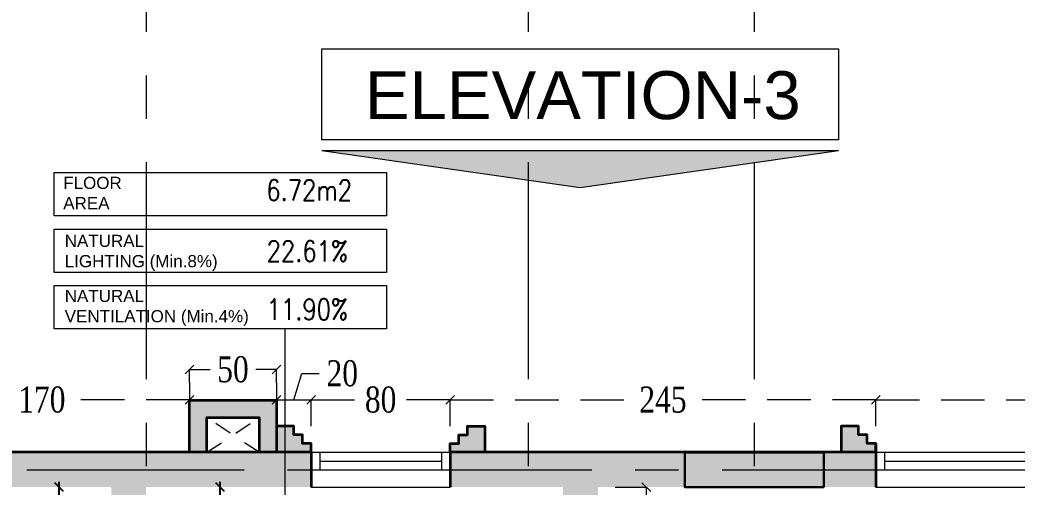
# Model space of a CAD drawing. Header units: inches. Extents: x -114 to 635, y -137 to 57.
# Drawn here: x 92.82 to 98.56, y 30.98 to 33.67 of the extents above; entities that cross this region are included whole.
import ezdxf
from ezdxf.enums import TextEntityAlignment as Align

# ---------------------------------------------------------------- set-up
doc = ezdxf.new("R2010")
doc.units = ezdxf.units.IN
doc.header["$MEASUREMENT"] = 0
doc.header["$PDMODE"] = 98
for name, pattern in [('( Hidden )', [0.375, 0.25, -0.125]), ('CENTER', [2, 1.25, -0.25, 0.25, -0.25]), ('CENTERX2', [4, 2.5, -0.5, 0.5, -0.5]), ('DASHED2', [0.375, 0.25, -0.125]), ('HIDDEN', [0.375, 0.25, -0.125])]:
    doc.linetypes.add(name, pattern=pattern)
doc.layers.get('0').update_dxf_attribs({"lineweight": 5})
doc.layers.get('Defpoints').update_dxf_attribs({"lineweight": 5})
for name, color, linetype, lineweight in [('A-ELEVATION TAG', 230, 'Continuous', 5), ('ARCHES', 1, 'HIDDEN', 5), ('COLUMNS HATCH', 1, 'Continuous', 5), ('DETAILS DIMENSION', 15, 'Continuous', 5), ('E-AX', 9, '( Hidden )', 0), ('HATCH', 15, 'Continuous', 0), ('PROPOSED COLUMNS', 6, 'Continuous', 30), ('ROOM INFORMATION', 7, 'Continuous', 5), ('ROOMS DIMENSION', 3, 'Continuous', 5), ('TEXT ROOM INFORMATION', 1, 'Continuous', 5), ('WALL PROPOSED', 7, 'Continuous', 30), ('WINDOWS', 5, 'Continuous', 5)]:
    doc.layers.add(name, color=color, linetype=linetype, lineweight=lineweight)
doc.layers.add('AXIES', color=7, linetype='CENTER', lineweight=0, true_color=0x949596)
doc.styles.add('Arial', font='arial.ttf')
doc.styles.add('ROMANS-TITLE', font='ROMANS.shx', dxfattribs={"width": 0.8})
doc.styles.add('ST', font='times.ttf', dxfattribs={"width": 0.8})
doc.styles.get("Standard").update_dxf_attribs({"font": 'arial.ttf'})
doc.styles.add('style4', font='times.ttf', dxfattribs={"width": 0.8})
doc.dimstyles.new('DIM100-2', dxfattribs={"dimtxt": 0.2, "dimasz": 0.05, "dimexe": 0.1, "dimexo": 0.1, "dimgap": 0.09, "dimtad": 1, "dimdec": 0, "dimlfac": 100, "dimzin": 0, "dimdsep": 46, "dimtxsty": 'style4', "dimblk1": 'OBLIQUE', "dimblk2": 'OBLIQUE', "dimsah": 1, "dimcen": 0.09, "dimdle": 0.03, "dimse1": 1, "dimse2": 1, "dimclrd": 256, "dimclrt": 256, "dimadec": 0, "dimazin": 0, "dimtfac": 1, "dimtdec": 0, "dimtix": 1, "dimtmove": 2, "dimatfit": 3, "dimldrblk": 'OBLIQUE', "dimfxl": 1, "dimtolj": 1, "dimtzin": 0, "dimarcsym": 0})
doc.dimstyles.new('RASH PLAN', dxfattribs={"dimtxt": 0.15, "dimasz": 0.05, "dimexe": 0, "dimexo": 0.1, "dimgap": 0.05, "dimtad": 0, "dimdec": 0, "dimlfac": 100, "dimzin": 0, "dimdsep": 46, "dimtxsty": 'ST', "dimblk": 'OBLIQUE', "dimcen": 0.09, "dimclrd": 200, "dimclre": 6, "dimclrt": 1, "dimadec": 0, "dimazin": 0, "dimtfac": 1, "dimtdec": 0, "dimtmove": 1, "dimatfit": 3, "dimldrblk": 'OBLIQUE', "dimfxl": 0, "dimtolj": 1, "dimtzin": 0, "dimlwd": -1, "dimlwe": -1, "dimarcsym": 0})

# ---------------------------------------------------------------- blocks, each defined once
blk = doc.blocks.new('_Oblique')
at = {"color": 0, "lineweight": -2}
blk.add_line((-0.5, -0.5), (0.5, 0.5), dxfattribs=at)
blk = doc.blocks.new('*D351')
at = {"layer": 'Defpoints', "color": 0, "transparency": 16777216}
for p in [(93.8006, 31.4834), (93.8006, 31.4834), (92.1006, 31.2305)]:
    blk.add_point(p, dxfattribs=at)
at = {"layer": 'DETAILS DIMENSION', "color": 6, "transparency": 16777216}
for p, q in [((93.8006, 31.5834), (93.8006, 31.4834)), ((92.1006, 31.3305), (92.1006, 31.4834))]:
    blk.add_line(p, q, dxfattribs=at)
at = {"layer": 'DETAILS DIMENSION', "color": 200, "linetype": 'DASHED2', "transparency": 16777216}
for p, q in [((92.1006, 31.4834), (92.7813, 31.4834)), ((93.8006, 31.4834), (93.12, 31.4834))]:
    blk.add_line(p, q, dxfattribs=at)
at = {"layer": 'DETAILS DIMENSION', "color": 200, "transparency": 16777216, "xscale": 0.05, "yscale": 0.05, "zscale": 0.05, "rotation": 180}
blk.add_blockref('_Oblique', (92.1006, 31.4834), dxfattribs=at)
at = {"layer": 'DETAILS DIMENSION', "color": 200, "transparency": 16777216, "xscale": 0.05, "yscale": 0.05, "zscale": 0.05}
blk.add_blockref('_Oblique', (93.8006, 31.4834), dxfattribs=at)
at = {"layer": 'DETAILS DIMENSION', "color": 1, "transparency": 16777216, "insert": (92.9506, 31.4834), "char_height": 0.15, "attachment_point": 5, "style": 'ST'}
blk.add_mtext('\\A1;170', dxfattribs=at)
blk = doc.blocks.new('*D352')
at = {"layer": 'Defpoints', "color": 0, "transparency": 16777216}
for p in [(94.3006, 31.6579), (93.8006, 31.4834), (94.3006, 31.4805)]:
    blk.add_point(p, dxfattribs=at)
at = {"layer": 'DETAILS DIMENSION', "color": 6, "transparency": 16777216}
for p, q in [((93.8006, 31.5834), (93.8006, 31.6579)), ((94.3006, 31.5805), (94.3006, 31.6579))]:
    blk.add_line(p, q, dxfattribs=at)
at = {"layer": 'DETAILS DIMENSION', "color": 200, "linetype": 'DASHED2', "transparency": 16777216}
for p, q in [((93.8006, 31.6579), (93.9195, 31.6579)), ((94.3006, 31.6579), (94.1818, 31.6579))]:
    blk.add_line(p, q, dxfattribs=at)
at = {"layer": 'DETAILS DIMENSION', "color": 200, "transparency": 16777216, "xscale": 0.05, "yscale": 0.05, "zscale": 0.05, "rotation": 180}
blk.add_blockref('_Oblique', (93.8006, 31.6579), dxfattribs=at)
at = {"layer": 'DETAILS DIMENSION', "color": 200, "transparency": 16777216, "xscale": 0.05, "yscale": 0.05, "zscale": 0.05}
blk.add_blockref('_Oblique', (94.3006, 31.6579), dxfattribs=at)
at = {"layer": 'DETAILS DIMENSION', "color": 1, "transparency": 16777216, "insert": (94.0506, 31.6579), "char_height": 0.15, "attachment_point": 5, "style": 'ST'}
blk.add_mtext('\\A1;50', dxfattribs=at)
blk = doc.blocks.new('*D353')
at = {"layer": 'Defpoints', "color": 0, "transparency": 16777216}
for p in [(94.3006, 31.4805), (94.5006, 31.4834), (94.5006, 31.2305)]:
    blk.add_point(p, dxfattribs=at)
at = {"layer": 'DETAILS DIMENSION', "color": 200, "linetype": 'DASHED2', "transparency": 16777216}
for p, q in [((94.4006, 31.4834), (94.446, 31.6347)), ((94.446, 31.6347), (94.546, 31.6347)), ((94.3006, 31.4834), (94.5006, 31.4834))]:
    blk.add_line(p, q, dxfattribs=at)
at = {"layer": 'DETAILS DIMENSION', "color": 6, "transparency": 16777216}
for p, q in [((94.3006, 31.5805), (94.3006, 31.4834)), ((94.5006, 31.3305), (94.5006, 31.4834))]:
    blk.add_line(p, q, dxfattribs=at)
at = {"layer": 'DETAILS DIMENSION', "color": 200, "transparency": 16777216, "xscale": 0.05, "yscale": 0.05, "zscale": 0.05, "rotation": 180}
blk.add_blockref('_Oblique', (94.3006, 31.4834), dxfattribs=at)
at = {"layer": 'DETAILS DIMENSION', "color": 200, "transparency": 16777216, "xscale": 0.05, "yscale": 0.05, "zscale": 0.05}
blk.add_blockref('_Oblique', (94.5006, 31.4834), dxfattribs=at)
at = {"layer": 'DETAILS DIMENSION', "color": 1, "transparency": 16777216, "insert": (94.6796, 31.6347), "char_height": 0.15, "attachment_point": 5, "style": 'ST'}
blk.add_mtext('\\A1;20', dxfattribs=at)
blk = doc.blocks.new('*D354')
at = {"layer": 'Defpoints', "color": 0, "transparency": 16777216}
for p in [(95.2999, 31.4834), (94.5006, 31.2305), (95.2999, 31.2305)]:
    blk.add_point(p, dxfattribs=at)
at = {"layer": 'DETAILS DIMENSION', "color": 6, "transparency": 16777216}
for p, q in [((94.5006, 31.3305), (94.5006, 31.4834)), ((95.2999, 31.3305), (95.2999, 31.4834))]:
    blk.add_line(p, q, dxfattribs=at)
at = {"layer": 'DETAILS DIMENSION', "color": 200, "linetype": 'DASHED2', "transparency": 16777216}
for p, q in [((94.5006, 31.4834), (94.7702, 31.4834)), ((95.2999, 31.4834), (95.0303, 31.4834))]:
    blk.add_line(p, q, dxfattribs=at)
at = {"layer": 'DETAILS DIMENSION', "color": 200, "transparency": 16777216, "xscale": 0.05, "yscale": 0.05, "zscale": 0.05, "rotation": 180}
blk.add_blockref('_Oblique', (94.5006, 31.4834), dxfattribs=at)
at = {"layer": 'DETAILS DIMENSION', "color": 200, "transparency": 16777216, "xscale": 0.05, "yscale": 0.05, "zscale": 0.05}
blk.add_blockref('_Oblique', (95.2999, 31.4834), dxfattribs=at)
at = {"layer": 'DETAILS DIMENSION', "color": 1, "transparency": 16777216, "insert": (94.9003, 31.4834), "char_height": 0.15, "attachment_point": 5, "style": 'ST'}
blk.add_mtext('\\A1;80', dxfattribs=at)
blk = doc.blocks.new('*D355')
at = {"layer": 'Defpoints', "color": 0, "transparency": 16777216}
for p in [(97.7507, 31.4834), (95.2999, 31.2305), (97.7507, 31.2305)]:
    blk.add_point(p, dxfattribs=at)
at = {"layer": 'DETAILS DIMENSION', "color": 6, "transparency": 16777216}
for p, q in [((95.2999, 31.3305), (95.2999, 31.4834)), ((97.7507, 31.3305), (97.7507, 31.4834))]:
    blk.add_line(p, q, dxfattribs=at)
at = {"layer": 'DETAILS DIMENSION', "color": 200, "linetype": 'DASHED2', "transparency": 16777216}
for p, q in [((95.2999, 31.4834), (96.3501, 31.4834)), ((97.7507, 31.4834), (96.7004, 31.4834))]:
    blk.add_line(p, q, dxfattribs=at)
at = {"layer": 'DETAILS DIMENSION', "color": 200, "transparency": 16777216, "xscale": 0.05, "yscale": 0.05, "zscale": 0.05, "rotation": 180}
blk.add_blockref('_Oblique', (95.2999, 31.4834), dxfattribs=at)
at = {"layer": 'DETAILS DIMENSION', "color": 200, "transparency": 16777216, "xscale": 0.05, "yscale": 0.05, "zscale": 0.05}
blk.add_blockref('_Oblique', (97.7507, 31.4834), dxfattribs=at)
at = {"layer": 'DETAILS DIMENSION', "color": 1, "transparency": 16777216, "insert": (96.5253, 31.4834), "char_height": 0.15, "attachment_point": 5, "style": 'ST'}
blk.add_mtext('\\A1;245', dxfattribs=at)
blk = doc.blocks.new('*D356')
at = {"layer": 'Defpoints', "color": 0, "transparency": 16777216}
for p in [(100.2499, 31.4834), (97.7507, 31.2305), (100.2499, 31.2305)]:
    blk.add_point(p, dxfattribs=at)
at = {"layer": 'DETAILS DIMENSION', "color": 6, "transparency": 16777216}
for p, q in [((97.7507, 31.3305), (97.7507, 31.4834)), ((100.2499, 31.3305), (100.2499, 31.4834))]:
    blk.add_line(p, q, dxfattribs=at)
at = {"layer": 'DETAILS DIMENSION', "color": 200, "linetype": 'DASHED2', "transparency": 16777216}
for p, q in [((97.7507, 31.4834), (98.8224, 31.4834)), ((100.2499, 31.4834), (99.1781, 31.4834))]:
    blk.add_line(p, q, dxfattribs=at)
at = {"layer": 'DETAILS DIMENSION', "color": 200, "transparency": 16777216, "xscale": 0.05, "yscale": 0.05, "zscale": 0.05, "rotation": 180}
blk.add_blockref('_Oblique', (97.7507, 31.4834), dxfattribs=at)
at = {"layer": 'DETAILS DIMENSION', "color": 200, "transparency": 16777216, "xscale": 0.05, "yscale": 0.05, "zscale": 0.05}
blk.add_blockref('_Oblique', (100.2499, 31.4834), dxfattribs=at)
at = {"layer": 'DETAILS DIMENSION', "color": 1, "transparency": 16777216, "insert": (99.0003, 31.4834), "char_height": 0.15, "attachment_point": 5, "style": 'ST'}
blk.add_mtext('\\A1;250', dxfattribs=at)
blk = doc.blocks.new('*D450')
at = {"layer": 'Defpoints', "color": 0, "transparency": 16777216}
for p in [(93.0506, 30.9805), (93.3508, 30.9805), (93.3508, 25.9804)]:
    blk.add_point(p, dxfattribs=at)
at = {"layer": 'ROOMS DIMENSION', "linetype": 'Continuous', "lineweight": -2, "transparency": 16777216}
blk.add_line((93.0506, 25.9504), (93.0506, 31.0105), dxfattribs=at)
at = {"layer": 'ROOMS DIMENSION', "lineweight": -2, "transparency": 16777216, "xscale": 0.05, "yscale": 0.05, "zscale": 0.05}
for p, rotation in [((93.0506, 30.9805), 90), ((93.0506, 25.9804), 270)]:
    blk.add_blockref('_Oblique', p, dxfattribs=dict(at, rotation=rotation))
at = {"layer": 'ROOMS DIMENSION', "transparency": 16777216, "insert": (92.8588, 28.4805), "char_height": 0.2, "attachment_point": 5, "rotation": 90, "style": 'style4'}
blk.add_mtext('\\A1;500', dxfattribs=at)
blk = doc.blocks.new('*D451')
at = {"layer": 'Defpoints', "color": 0, "transparency": 16777216}
for p in [(93.5508, 30.9805), (93.9771, 30.9805), (93.5508, 28.18)]:
    blk.add_point(p, dxfattribs=at)
at = {"layer": 'ROOMS DIMENSION', "linetype": 'Continuous', "lineweight": -2, "transparency": 16777216}
blk.add_line((93.9771, 28.15), (93.9771, 31.0105), dxfattribs=at)
at = {"layer": 'ROOMS DIMENSION', "lineweight": -2, "transparency": 16777216, "xscale": 0.05, "yscale": 0.05, "zscale": 0.05}
for p, rotation in [((93.9771, 30.9805), 90), ((93.9771, 28.18), 270)]:
    blk.add_blockref('_Oblique', p, dxfattribs=dict(at, rotation=rotation))
at = {"layer": 'ROOMS DIMENSION', "transparency": 16777216, "insert": (93.7853, 29.5803), "char_height": 0.2, "attachment_point": 5, "rotation": 90, "style": 'style4'}
blk.add_mtext('\\A1;280', dxfattribs=at)
blk = doc.blocks.new('*D454')
at = {"layer": 'Defpoints', "color": 0, "transparency": 16777216}
for p in [(96.1503, 30.9805), (96.1503, 27.5805), (96.4294, 27.5805)]:
    blk.add_point(p, dxfattribs=at)
at = {"layer": 'DETAILS DIMENSION', "color": 6, "transparency": 16777216}
for p, q in [((96.2503, 30.9805), (96.4294, 30.9805)), ((96.2503, 27.5805), (96.4294, 27.5805))]:
    blk.add_line(p, q, dxfattribs=at)
at = {"layer": 'DETAILS DIMENSION', "color": 200, "linetype": 'DASHED2', "transparency": 16777216}
for p, q in [((96.4294, 30.9805), (96.4294, 29.4566)), ((96.4294, 27.5805), (96.4294, 29.1044))]:
    blk.add_line(p, q, dxfattribs=at)
at = {"layer": 'DETAILS DIMENSION', "color": 200, "transparency": 16777216, "xscale": 0.05, "yscale": 0.05, "zscale": 0.05}
for p, rotation in [((96.4294, 30.9805), 90), ((96.4294, 27.5805), 270)]:
    blk.add_blockref('_Oblique', p, dxfattribs=dict(at, rotation=rotation))
at = {"layer": 'DETAILS DIMENSION', "color": 1, "transparency": 16777216, "insert": (96.4294, 29.2805), "char_height": 0.15, "attachment_point": 5, "rotation": 90, "style": 'ST'}
blk.add_mtext('\\A1;340', dxfattribs=at)
blk = doc.blocks.new('DASLASDLASLDASLASDLASLQWELQWELQWELQWELQ')
at = {"layer": 'AXIES', "linetype": 'CENTERX2', "ltscale": 0.5}
for p, q in [((32.9786, -578.2063), (32.9786, -610.1736)), ((35.1783, -578.2063), (35.1783, -610.1736)), ((36.4786, -578.2063), (36.4786, -610.1736)), ((20.2934, -581.9767), (52.6834, -581.9767))]:
    blk.add_line(p, q, dxfattribs=at)
blk = doc.blocks.new('QEWQWQWASDASDASADAAS')
at = {"layer": 'COLUMNS HATCH', "ltscale": 300}
blk.add_hatch(color=256, dxfattribs=at).paths.add_polyline_path([(159.7228, -479.0567), (159.7228, -479.2567), (158.9228, -479.2567), (158.9228, -479.0567)])
at = {"layer": 'PROPOSED COLUMNS'}
blk.add_lwpolyline([(159.7228, -479.0567), (159.7228, -479.2567), (158.9228, -479.2567), (158.9228, -479.0567)], close=True, dxfattribs=at)
blk = doc.blocks.new('Room Info')
at = {"layer": 'TEXT ROOM INFORMATION', "ltscale": 5}
for tag, p in [('FLR_AREA', (17, 833.5)), ('NAT_LIGHT', (19, 482.5)), ('NAT_VENT', (19, 147.5))]:
    blk.add_attdef(tag, p, '', height=180, dxfattribs=at)

msp = doc.modelspace()

# ---------------------------------------------------------------- hatches: boundary and pattern name
at = {"layer": 'A-ELEVATION TAG'}
msp.add_hatch(color=256, dxfattribs=at).paths.add_polyline_path([(96.0486, 32.7046), (94.5628, 32.9178), (97.5344, 32.9178)])
at = {"layer": 'HATCH', "true_color": 0x939598}
h = msp.add_hatch(color=252, dxfattribs=at)
h.dxf.hatch_style = 1
h.paths.add_polyline_path([(94.3006, 31.4805), (93.8006, 31.4805), (93.8006, 31.1805), (93.9006, 31.1805), (93.9006, 31.3805), (94.2006, 31.3805), (94.2006, 31.1805), (94.3006, 31.1805)])
h = msp.add_hatch(color=252, dxfattribs=at)
h.dxf.hatch_style = 1
h.paths.add_polyline_path([(94.4506, 31.2805), (94.4006, 31.2805), (94.4006, 31.3305), (94.3006, 31.3305), (94.3006, 31.1805), (94.5006, 31.1805), (94.5006, 31.2305), (94.4506, 31.2305)])
h = msp.add_hatch(color=252, dxfattribs=at)
h.dxf.hatch_style = 1
h.paths.add_polyline_path([(95.4999, 31.3305), (95.3999, 31.3305), (95.3999, 31.2805), (95.3499, 31.2805), (95.3499, 31.2305), (95.2999, 31.2305), (95.2999, 31.1805), (95.4999, 31.1805)])
h = msp.add_hatch(color=252, dxfattribs=at)
h.dxf.hatch_style = 1
h.paths.add_polyline_path([(97.7007, 31.2805), (97.6507, 31.2805), (97.6507, 31.3305), (97.5507, 31.3305), (97.5507, 31.1805), (97.7507, 31.1805), (97.7507, 31.2305), (97.7007, 31.2305)])
h = msp.add_hatch(color=252, dxfattribs=at)
h.dxf.hatch_style = 1
h.paths.add_polyline_path([(100.7499, 25.9808), (96.1503, 25.9807), (96.1503, 26.5805), (95.9503, 26.5805), (95.9503, 25.9803), (93.5508, 25.9804), (93.5508, 27.98), (94.9506, 27.98), (94.9506, 28.18), (93.5508, 28.18), (93.5508, 30.9805), (94.5006, 30.9805), (94.5006, 31.1805), (92.1006, 31.1805), (92.1006, 30.9805), (93.3508, 30.9805), (93.3508, 25.9804), (93.2008, 25.9804), (93.2008, 25.7804), (96.9498, 25.7803), (96.9498, 23.9796), (96.7503, 23.9796), (96.7503, 23.7796), (97.1498, 23.7796), (97.1498, 25.7803), (100.1502, 25.7802), (100.1502, 23.7796), (100.7502, 23.7796), (100.7502, 23.9796), (100.3502, 23.9796), (100.3502, 25.7802), (100.7499, 25.7802)])
h = msp.add_hatch(color=252, dxfattribs=at)
h.dxf.hatch_style = 1
h.paths.add_polyline_path([(96.1503, 30.9805), (97.7507, 30.9805), (97.7507, 31.1805), (95.2999, 31.1805), (95.2999, 30.9805), (95.9503, 30.9805), (95.9503, 28.18), (95.8506, 28.18), (95.8506, 27.98), (95.9503, 27.98), (95.9503, 27.5805), (96.1503, 27.5805)])

# ---------------------------------------------------------------- linework, layer by layer
at = {"layer": 'A-ELEVATION TAG'}
msp.add_line((94.5628, 32.9178), (97.5344, 32.9178), dxfattribs=at)
msp.add_lwpolyline([(94.5628, 33.5042), (97.5344, 33.5042), (97.5344, 32.98), (94.5628, 32.98)], close=True, dxfattribs=at)
msp.add_lwpolyline([(94.5628, 32.9178), (96.0486, 32.7046), (97.5344, 32.9178)], dxfattribs=at)
at = {"layer": 'ARCHES', "ltscale": 0.3}
for p, q in [((93.9006, 31.1805), (94.2006, 31.3805)), ((94.2006, 31.1805), (93.9006, 31.3805))]:
    msp.add_line(p, q, dxfattribs=at)
at = {"layer": 'ROOM INFORMATION', "ltscale": 5}
msp.add_line((94.35, 29.8498), (94.35, 31.8916), dxfattribs=at)
for points in [[(93.0213, 32.7921), (94.9347, 32.7921), (94.9347, 32.5421), (93.0213, 32.5421)], [(93.0213, 32.4656), (94.9347, 32.4656), (94.9347, 32.2156), (93.0213, 32.2156)], [(93.0213, 32.1416), (94.9347, 32.1416), (94.9347, 31.8916), (93.0213, 31.8916)]]:
    msp.add_lwpolyline(points, close=True, dxfattribs=at)
at = {"layer": 'WALL PROPOSED', "linetype": 'Continuous', "lineweight": 35}
for p, q in [((97.7507, 31.2305), (97.7507, 30.9805)), ((94.5006, 31.1805), (94.5006, 30.9805)), ((95.2999, 31.1805), (95.2999, 30.9805))]:
    msp.add_line(p, q, dxfattribs=at)
at = {"layer": 'WALL PROPOSED', "linetype": 'Continuous', "lineweight": 35, "flags": 128}
for points in [[(93.8006, 31.1805), (93.8006, 31.4805), (94.3006, 31.4805), (94.3006, 31.1805)], [(93.9006, 31.1805), (93.9006, 31.3805), (94.2006, 31.3805), (94.2006, 31.1805)], [(94.5006, 31.1805), (94.5006, 31.2305), (94.4506, 31.2305), (94.4506, 31.2805), (94.4006, 31.2805), (94.4006, 31.3305), (94.3006, 31.3305), (94.3006, 31.1805)], [(95.2999, 31.1805), (95.2999, 31.2305), (95.3499, 31.2305), (95.3499, 31.2805), (95.3999, 31.2805), (95.3999, 31.3305), (95.4999, 31.3305), (95.4999, 31.1805)], [(97.7507, 31.1805), (97.7507, 31.2305), (97.7007, 31.2305), (97.7007, 31.2805), (97.6507, 31.2805), (97.6507, 31.3305), (97.5507, 31.3305), (97.5507, 31.1805)], [(94.5006, 31.1805), (92.1006, 31.1805)], [(97.7507, 31.1805), (95.2999, 31.1805)]]:
    msp.add_lwpolyline(points, dxfattribs=at)
at = {"layer": 'WINDOWS'}
for p, q in [((94.5006, 31.1805), (95.2999, 31.1805)), ((94.5506, 31.1805), (94.5506, 31.0805)), ((95.2499, 31.1805), (95.2499, 31.0805)), ((97.7507, 31.1805), (100.2499, 31.1805)), ((97.8007, 31.1805), (97.8007, 31.0805)), ((94.5506, 31.1305), (95.2499, 31.1305)), ((97.8007, 31.1305), (100.1999, 31.1305)), ((94.5006, 31.0805), (95.2999, 31.0805)), ((97.7507, 31.0805), (100.2499, 31.0805)), ((94.5006, 30.9805), (95.2999, 30.9805)), ((97.7507, 30.9805), (100.2499, 30.9805))]:
    msp.add_line(p, q, dxfattribs=at)

# ---------------------------------------------------------------- block references
at = {"layer": 'E-AX'}
msp.add_blockref('DASLASDLASLDASLASDLASLQWELQWELQWELQWELQ', (60.5717, 613.0572), dxfattribs=at)
at = {"layer": 'PROPOSED COLUMNS'}
msp.add_blockref('QEWQWQWASDASDASADAAS', (-62.2725, 510.2371), dxfattribs=at)
at = {"layer": 'TEXT ROOM INFORMATION'}
ref = msp.add_blockref('Room Info', (94.2253, 31.9166), dxfattribs=dict(at, xscale=0.001, yscale=0.001, zscale=0.001))
ref.add_attrib('FLR_AREA', '6.72m2', dxfattribs={"ltscale": 5, "height": 0.12, "style": 'ROMANS-TITLE', "width": 0.8}).set_placement((94.2423, 32.7501), align=Align.TOP_LEFT)
ref.add_attrib('NAT_LIGHT', '22.61%', dxfattribs={"ltscale": 5, "height": 0.12, "style": 'ROMANS-TITLE', "width": 0.8}).set_placement((94.2443, 32.3991), align=Align.TOP_LEFT)
ref.add_attrib('NAT_VENT', '11.90%', dxfattribs={"ltscale": 5, "height": 0.12, "style": 'ROMANS-TITLE', "width": 0.8}).set_placement((94.2443, 32.0641), align=Align.TOP_LEFT)

# ---------------------------------------------------------------- texts
at = {"layer": 'A-ELEVATION TAG', "style": 'Arial'}
msp.add_text('ELEVATION-3', height=0.276157, dxfattribs=at).set_placement((96.0637, 33.099, -0.2375), align=Align.CENTER)
at = {"layer": 'ROOM INFORMATION', "ltscale": 5, "char_height": 0.07, "attachment_point": 1}
for s, insert in [('{\\C7;FLOOR\\PAREA}', (93.0738, 32.7671)), ('{\\C7;NATURAL\\PLIGHTING (Min.8%)}', (93.0823, 32.4331)), ('{\\C7;NATURAL\\PVENTILATION (Min.4%)}', (93.0823, 32.1161))]:
    msp.add_mtext_dynamic_manual_height_columns(s, width=1.51509, gutter_width=0.9, heights=[0], dxfattribs=dict(at, insert=insert))

# ---------------------------------------------------------------- dimensions: what is measured, and where the dimension line sits
at = {"layer": 'DETAILS DIMENSION'}
for base, p1, p2, picture, middle in [((94.3006, 31.6579), (93.8006, 31.4834), (94.3006, 31.4805), '*D352', (94.0506, 31.6579)), ((94.5006, 31.4834), (94.3006, 31.4805), (94.5006, 31.2305), '*D353', (94.596, 31.6347)), ((93.8006, 31.4834), (92.1006, 31.2305), (93.8006, 31.4834), '*D351', (92.9506, 31.4834)), ((95.2999, 31.4834), (94.5006, 31.2305), (95.2999, 31.2305), '*D354', (94.9003, 31.4834)), ((97.7507, 31.4834), (95.2999, 31.2305), (97.7507, 31.2305), '*D355', (96.5253, 31.4834)), ((100.2499, 31.4834), (97.7507, 31.2305), (100.2499, 31.2305), '*D356', (99.0003, 31.4834))]:
    dim = msp.add_linear_dim(base=base, p1=p1, p2=p2, dimstyle='RASH PLAN', dxfattribs=at)
    dim.commit()
    dim.dimension.update_dxf_attribs({"geometry": picture, "text_midpoint": middle})
dim = msp.add_linear_dim(base=(96.4294, 27.5805), p1=(96.1503, 30.9805), p2=(96.1503, 27.5805), angle=90, dimstyle='RASH PLAN', dxfattribs=at)
dim.commit()
dim.dimension.update_dxf_attribs({"geometry": '*D454', "text_midpoint": (96.4294, 29.2805)})
at = {"layer": 'ROOMS DIMENSION'}
for base, p1, p2, picture, middle in [((93.0506, 30.9805), (93.3508, 25.9804), (93.3508, 30.9805), '*D450', (92.8588, 28.4805)), ((93.9771, 30.9805), (93.5508, 28.18), (93.5508, 30.9805), '*D451', (93.7853, 29.5803))]:
    dim = msp.add_linear_dim(base=base, p1=p1, p2=p2, angle=90, dimstyle='DIM100-2', dxfattribs=at)
    dim.commit()
    dim.dimension.update_dxf_attribs({"geometry": picture, "text_midpoint": middle})

doc.saveas('drawing.dxf')
